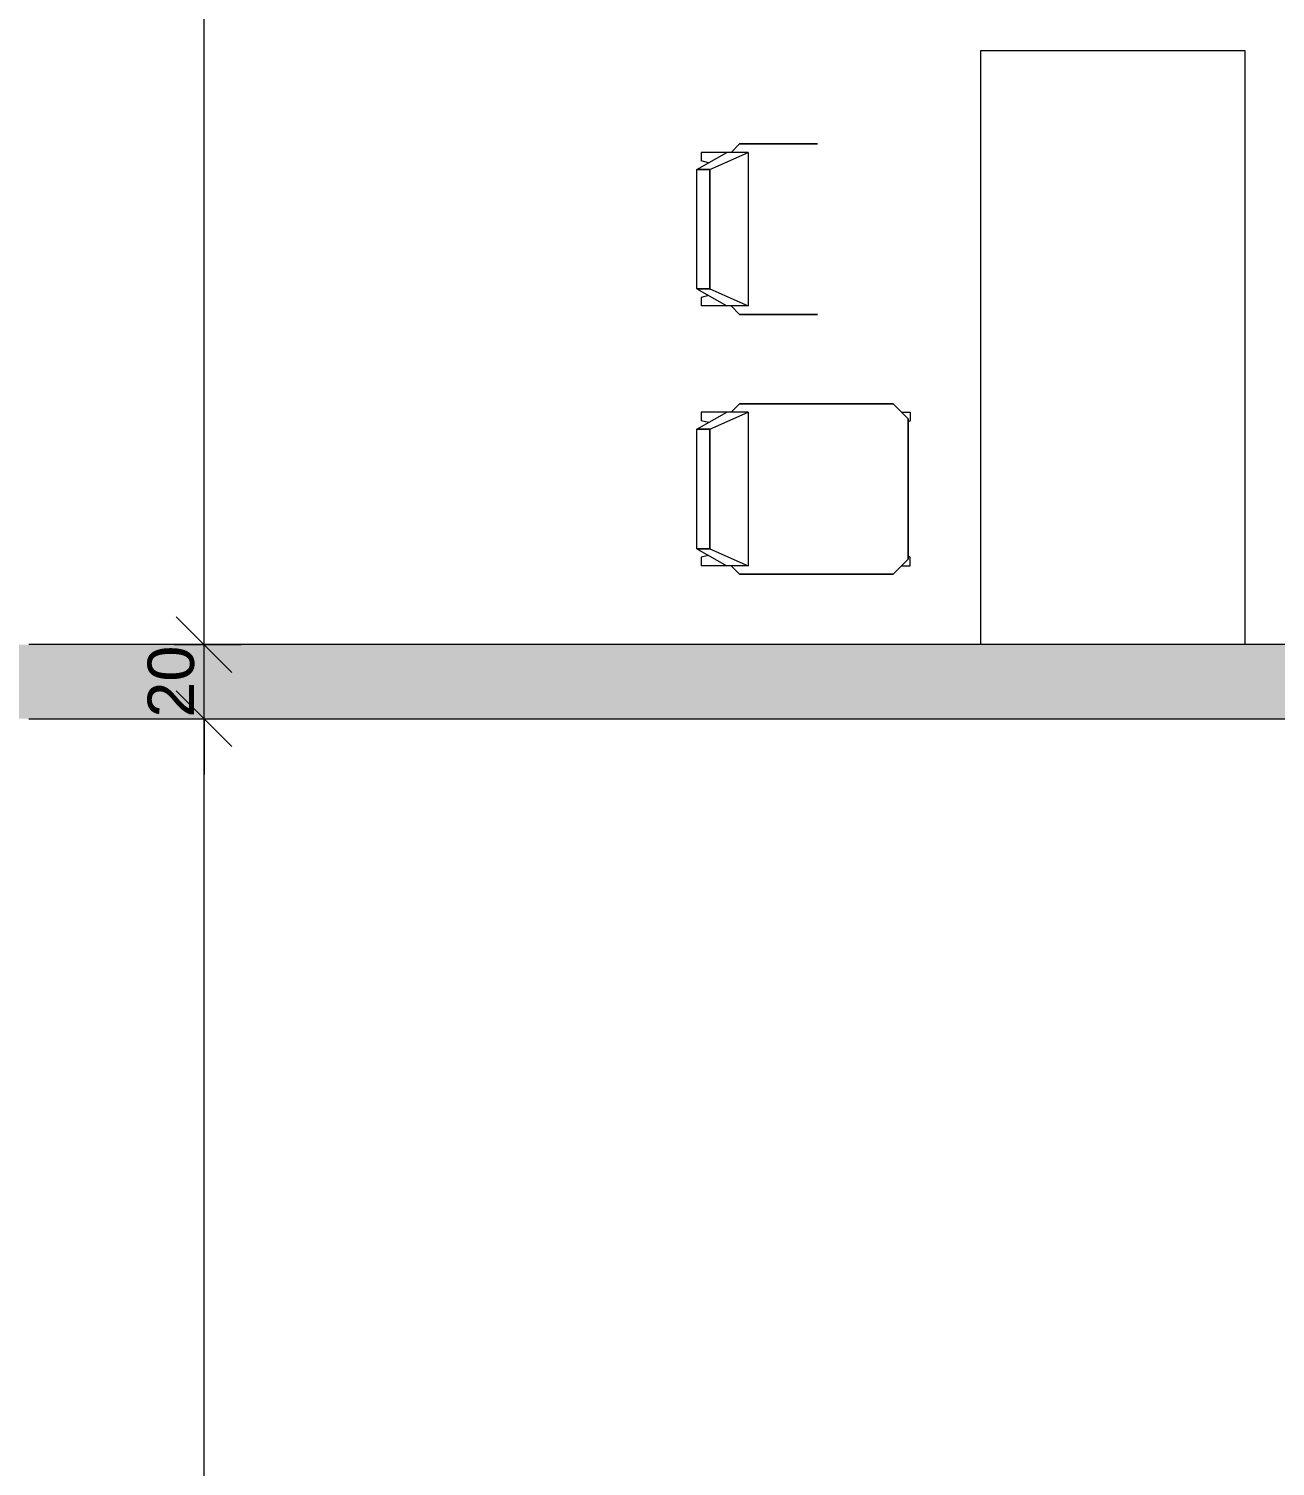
# Model space of a CAD drawing. Header units: centimetres. Extents: x -5566 to 5867, y -120 to 4683.
# Drawn here: x -4821.5 to -4485.6, y 1921.6 to 2308.9 of the extents above; entities that cross this region are included whole.
import ezdxf

# ---------------------------------------------------------------- set-up
doc = ezdxf.new("R2010")
doc.units = ezdxf.units.CM
for name, color, linetype, lineweight in [('A-ANNO-DIMS', 211, 'Continuous', 5), ('A-WALL', 113, 'Continuous', 13), ('A-WALL-PATT', 111, 'Continuous', 20), ('G-IMPT', 8, 'Continuous', 13), ('I-FURN', 30, 'Continuous', 13)]:
    doc.layers.add(name, color=color, linetype=linetype, lineweight=lineweight)
doc.styles.add('Arial', font='arial.ttf', dxfattribs={"height": 12.5})
doc.dimstyles.new('100_200_2_5mm_Arial_cm', dxfattribs={"dimscale": 30.48, "dimtxt": 12.753242, "dimasz": 0.492126, "dimexe": 0.328084, "dimexo": 0.0625, "dimgap": 0.082021, "dimtad": 1, "dimdec": 0, "dimzin": 0, "dimdsep": 46, "dimtxsty": 'Arial', "dimblk1": 'OBLIQUE', "dimblk2": 'OBLIQUE', "dimsah": 1, "dimcen": 0.09, "dimdle": 0.328084, "dimazin": 0, "dimtfac": 1, "dimtdec": 4, "dimtix": 1, "dimtmove": 0, "dimatfit": 3, "dimfxl": 0.328084, "dimfxlon": 1, "dimtvp": 1, "dimtolj": 1, "dimtzin": 0, "dimlwd": 15, "dimlwe": 15, "dimarcsym": 2})

# ---------------------------------------------------------------- blocks, each defined once
blk = doc.blocks.new('AR_FUR_Chair_Armless - 12ZSTG16_dwg-V17-Level _9_00')
at = {"layer": 'G-IMPT', "lineweight": 5}
for p, q in [((-57.45, 16.09), (-49.41, 20.68)), ((-57.45, 16.09), (-49.41, 20.68)), ((-56.3, 20.68), (-56.3, 18.38)), ((-49.41, 20.68), (-56.3, 20.68)), ((-54.01, 16.09), (-43.66, 20.68)), ((-54.01, 16.09), (-43.66, 20.68)), ((-43.66, 20.68), (-49.41, 20.68)), ((-48.26, 20.68), (-45.96, 22.98)), ((-45.96, 22.98), (-48.26, 20.68)), ((-45.96, 22.98), (-4.6, 22.98)), ((-4.6, 22.98), (-45.96, 22.98)), ((-43.66, 20.68), (-43.66, -20.68)), ((-0.53, 18.92), (-4.6, 22.98)), ((-0.53, 18.92), (-4.6, 22.98)), ((-2.3, 20.68), (0, 20.68)), ((0, 20.68), (0, 18.38)), ((-57.45, -16.09), (-57.45, 16.09)), ((-57.45, 16.09), (-54.01, 16.09)), ((-57.45, -16.09), (-57.45, 16.09)), ((-54.01, 16.09), (-57.45, 16.09)), ((-54.3, 17.89), (-56.3, 18.38)), ((-54.01, -16.09), (-54.01, 16.09)), ((-54.01, 16.09), (-54.01, -16.09)), ((-0.53, -18.92), (-0.53, 18.92)), ((-0.53, 18.92), (-0.53, -18.92)), ((0, 18.38), (-0.53, 18.03)), ((-57.45, -16.09), (-54.01, -16.09)), ((-57.45, -16.09), (-49.41, -20.68)), ((-54.01, -16.09), (-57.45, -16.09)), ((-57.45, -16.09), (-49.41, -20.68)), ((-54.3, -17.89), (-56.3, -18.38)), ((-56.3, -18.38), (-56.3, -20.68)), ((-54.01, -16.09), (-43.66, -20.68)), ((-54.01, -16.09), (-43.66, -20.68)), ((-4.6, -22.98), (-0.53, -18.92)), ((-0.53, -18.92), (-4.6, -22.98)), ((-0.53, -18.03), (0, -18.38)), ((0, -20.68), (0, -18.38)), ((-49.41, -20.68), (-56.3, -20.68)), ((-43.66, -20.68), (-49.41, -20.68)), ((-45.96, -22.98), (-48.26, -20.68)), ((-45.96, -22.98), (-48.26, -20.68)), ((-45.96, -22.98), (-4.6, -22.98)), ((-4.6, -22.98), (-45.96, -22.98)), ((-2.3, -20.68), (0, -20.68))]:
    blk.add_line(p, q, dxfattribs=at)
blk = doc.blocks.new('AR_FUR_Chair_Armless - AR_FUR_Chair_Armless-V18-Level _9_00')
blk.add_blockref('AR_FUR_Chair_Armless - 12ZSTG16_dwg-V17-Level _9_00', (0, 0))
blk = doc.blocks.new('AR_FUR_Chair_Armless - 12ZSTG16_dwg-385050-Level _9_00')
at = {"layer": 'G-IMPT', "lineweight": 5}
for p, q in [((-57.45, 16.09), (-49.41, 20.68)), ((-57.45, 16.09), (-49.41, 20.68)), ((-56.3, 20.68), (-56.3, 18.38)), ((-49.41, 20.68), (-56.3, 20.68)), ((-54.01, 16.09), (-43.66, 20.68)), ((-54.01, 16.09), (-43.66, 20.68)), ((-43.66, 20.68), (-49.41, 20.68)), ((-48.26, 20.68), (-45.96, 22.98)), ((-45.96, 22.98), (-48.26, 20.68)), ((-45.96, 22.98), (-25, 22.98)), ((-25, 22.98), (-45.96, 22.98)), ((-43.66, 20.68), (-43.66, -20.68)), ((-57.45, -16.09), (-57.45, 16.09)), ((-57.45, 16.09), (-54.01, 16.09)), ((-57.45, -16.09), (-57.45, 16.09)), ((-54.01, 16.09), (-57.45, 16.09)), ((-54.3, 17.89), (-56.3, 18.38)), ((-54.01, -16.09), (-54.01, 16.09)), ((-54.01, 16.09), (-54.01, -16.09)), ((-57.45, -16.09), (-54.01, -16.09)), ((-57.45, -16.09), (-49.41, -20.68)), ((-54.01, -16.09), (-57.45, -16.09)), ((-57.45, -16.09), (-49.41, -20.68)), ((-54.3, -17.89), (-56.3, -18.38)), ((-56.3, -18.38), (-56.3, -20.68)), ((-54.01, -16.09), (-43.66, -20.68)), ((-54.01, -16.09), (-43.66, -20.68)), ((-49.41, -20.68), (-56.3, -20.68)), ((-43.66, -20.68), (-49.41, -20.68)), ((-45.96, -22.98), (-48.26, -20.68)), ((-45.96, -22.98), (-48.26, -20.68)), ((-45.96, -22.98), (-25, -22.98)), ((-25, -22.98), (-45.96, -22.98))]:
    blk.add_line(p, q, dxfattribs=at)
blk = doc.blocks.new('AR_FUR_Chair_Armless - AR_FUR_Chair_Armless-385056-Level _9_00')
blk.add_blockref('AR_FUR_Chair_Armless - 12ZSTG16_dwg-385050-Level _9_00', (0, 0))
blk = doc.blocks.new('AR_FUR_Desk_Office - 160_70-V19-Level _9_00')
at = {"layer": 'I-FURN'}
for p, q in [((156.2, 73.1), (-3.8, 73.1)), ((156.2, 1.83), (156.2, 73.1)), ((-3.8, 1.83), (156.2, 1.83))]:
    blk.add_line(p, q, dxfattribs=at)
blk = doc.blocks.new('_Oblique')
at = {"color": 0, "linetype": 'ByBlock', "lineweight": -2}
blk.add_line((-0.5, -0.5), (0.5, 0.5), dxfattribs=at)
blk = doc.blocks.new('DIMBLOCK81-Level _9_00')
at = {"layer": 'A-ANNO-DIMS', "color": 0, "lineweight": 15, "transparency": 16777216}
for p, q in [((-4774.25, 830.49), (-4774.25, 2132.99)), ((-4782.35, 2122.99), (-4764.25, 2122.99)), ((-4782.35, 840.49), (-4764.25, 840.49))]:
    blk.add_line(p, q, dxfattribs=at)
at = {"layer": 'Defpoints', "color": 0, "transparency": 16777216}
for p in [(-4784.25, 2122.99), (-4774.25, 2122.99), (-4784.25, 840.49)]:
    blk.add_point(p, dxfattribs=at)
at = {"layer": 'A-ANNO-DIMS', "color": 0, "lineweight": 15, "transparency": 16777216, "xscale": 15, "yscale": 15, "zscale": 15}
for p, rotation in [((-4774.25, 2122.99), 90), ((-4774.25, 840.49), 270)]:
    blk.add_blockref('_Oblique', p, dxfattribs=dict(at, rotation=rotation))
at = {"layer": 'A-ANNO-DIMS', "color": 0, "lineweight": 15, "transparency": 16777216, "insert": (-4783.14, 1481.74), "char_height": 12.5, "width": 46.1471, "attachment_point": 5, "rotation": 90, "style": 'Arial'}
blk.add_mtext('\\A1;1283', dxfattribs=at)
blk = doc.blocks.new('DIMBLOCK82-Level _9_00')
at = {"layer": 'A-ANNO-DIMS', "color": 0, "lineweight": 15, "transparency": 16777216}
for p, q in [((-4774.25, 2142.99), (-4774.25, 2157.99)), ((-4782.35, 2142.99), (-4764.25, 2142.99)), ((-4774.25, 2122.99), (-4774.25, 2142.99)), ((-4782.35, 2122.99), (-4764.25, 2122.99)), ((-4774.25, 2122.99), (-4774.25, 2107.99))]:
    blk.add_line(p, q, dxfattribs=at)
at = {"layer": 'Defpoints', "color": 0, "transparency": 16777216}
for p in [(-4784.25, 2142.99), (-4774.25, 2142.99), (-4784.25, 2122.99)]:
    blk.add_point(p, dxfattribs=at)
at = {"layer": 'A-ANNO-DIMS', "color": 0, "lineweight": 15, "transparency": 16777216, "xscale": 15, "yscale": 15, "zscale": 15}
for p, rotation in [((-4774.25, 2142.99), 270), ((-4774.25, 2122.99), 90)]:
    blk.add_blockref('_Oblique', p, dxfattribs=dict(at, rotation=rotation))
at = {"layer": 'A-ANNO-DIMS', "color": 0, "lineweight": 15, "transparency": 16777216, "insert": (-4783.13, 2132.99), "char_height": 12.5, "width": 23.0736, "attachment_point": 5, "rotation": 90, "style": 'Arial'}
blk.add_mtext('\\A1;20', dxfattribs=at)
blk = doc.blocks.new('DIMBLOCK83-Level _9_00')
at = {"layer": 'A-ANNO-DIMS', "color": 0, "lineweight": 15, "transparency": 16777216}
for p, q in [((-4774.25, 2132.99), (-4774.25, 2882.48)), ((-4782.35, 2872.48), (-4764.25, 2872.48)), ((-4782.35, 2142.99), (-4764.25, 2142.99))]:
    blk.add_line(p, q, dxfattribs=at)
at = {"layer": 'Defpoints', "color": 0, "transparency": 16777216}
for p in [(-4784.25, 2872.48), (-4774.25, 2872.48), (-4784.25, 2142.99)]:
    blk.add_point(p, dxfattribs=at)
at = {"layer": 'A-ANNO-DIMS', "color": 0, "lineweight": 15, "transparency": 16777216, "xscale": 15, "yscale": 15, "zscale": 15}
for p, rotation in [((-4774.25, 2872.48), 90), ((-4774.25, 2142.99), 270)]:
    blk.add_blockref('_Oblique', p, dxfattribs=dict(at, rotation=rotation))
at = {"layer": 'A-ANNO-DIMS', "color": 0, "lineweight": 15, "transparency": 16777216, "insert": (-4783.13, 2507.74), "char_height": 12.5, "width": 34.6103, "attachment_point": 5, "rotation": 90, "style": 'Arial'}
blk.add_mtext('\\A1;729', dxfattribs=at)

msp = doc.modelspace()

# ---------------------------------------------------------------- hatches: boundary and pattern name
at = {"layer": 'A-WALL-PATT', "lineweight": 13}
h = msp.add_hatch(color=256, dxfattribs=at)
h.paths.add_polyline_path([(-4985.5, 2122.99), (-4945, 2122.99), (-4945, 2142.99), (-4985.5, 2142.99)], flags=0)
h.paths.add_polyline_path([(-4825, 2122.99), (-3809.5, 2122.99), (-3809.5, 2142.99), (-4825, 2142.99)], flags=0)

# ---------------------------------------------------------------- linework, layer by layer
at = {"layer": 'A-WALL', "lineweight": 20}
for p, q in [((-4405, 2142.99), (-4821.5, 2142.99)), ((-4821.5, 2122.99), (-4015, 2122.99))]:
    msp.add_line(p, q, dxfattribs=at)

# ---------------------------------------------------------------- block references
at = {"layer": 'I-FURN', "rotation": 89.99999999999999}
msp.add_blockref('AR_FUR_Desk_Office - 160_70-V19-Level _9_00', (-4491.9, 2146.79), dxfattribs=at)
at = {"layer": 'I-FURN'}
for name, p in [('AR_FUR_Chair_Armless - AR_FUR_Chair_Armless-385056-Level _9_00', (-4584, 2254.9)), ('AR_FUR_Chair_Armless - AR_FUR_Chair_Armless-V18-Level _9_00', (-4584, 2184.9))]:
    msp.add_blockref(name, p, dxfattribs=at)

# ---------------------------------------------------------------- dimensions: what is measured, and where the dimension line sits
at = {"layer": 'A-ANNO-DIMS', "lineweight": 15}
for base, p1, p2, override, picture, middle in [((-4774.25, 2872.48), (-4784.25, 2142.99), (-4784.25, 2872.48), {"dimpost": '<>', "dimfxl": 729.489676}, 'DIMBLOCK83-Level _9_00', (-4783.13, 2507.74)), ((-4774.25, 2142.99), (-4784.25, 2122.99), (-4784.25, 2142.99), {"dimpost": '<>', "dimfxl": 20}, 'DIMBLOCK82-Level _9_00', (-4783.13, 2132.99)), ((-4774.25199982, 2122.99172688), (-4784.25199982, 840.49172688), (-4784.25199982, 2122.99172688), {"dimpost": '<>', "dimfxl": 1282.5}, 'DIMBLOCK81-Level _9_00', (-4783.13842546, 1481.74172688))]:
    dim = msp.add_linear_dim(base=base, p1=p1, p2=p2, angle=270, dimstyle='100_200_2_5mm_Arial_cm', override=override, dxfattribs=at)
    dim.commit()
    dim.dimension.update_dxf_attribs({"geometry": picture, "text_midpoint": middle})

doc.saveas('drawing.dxf')
